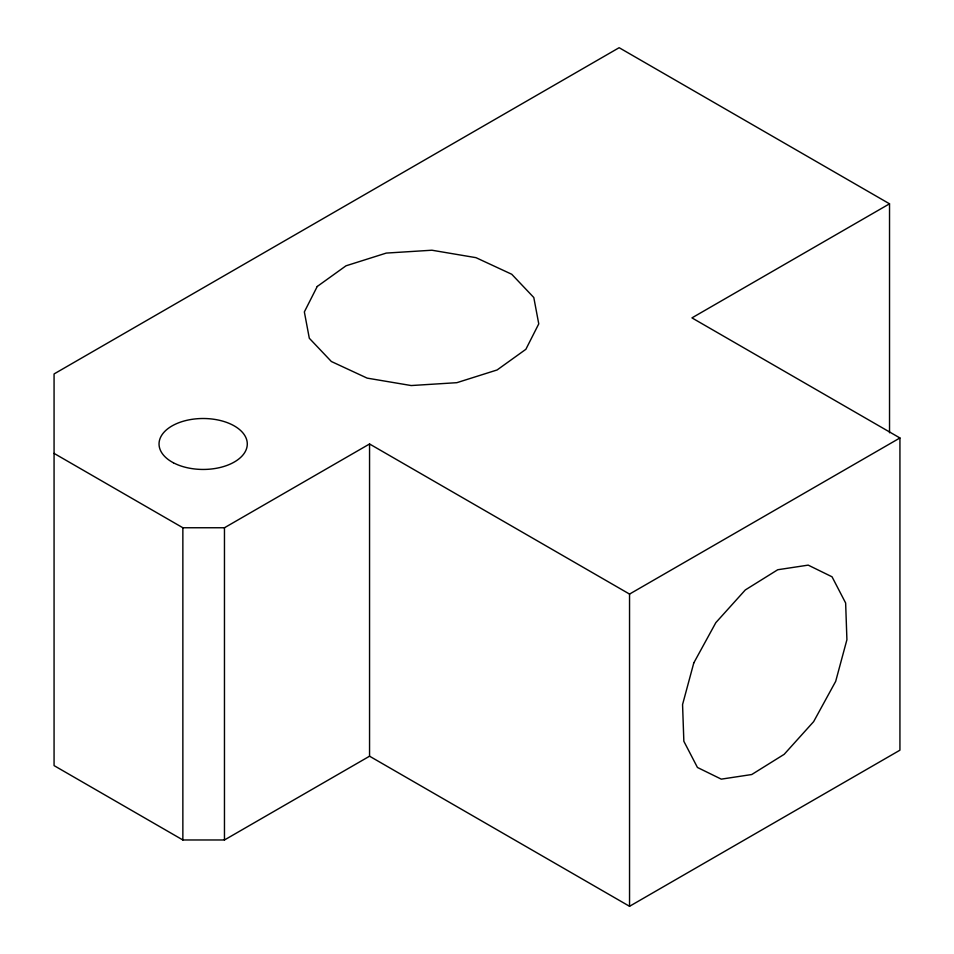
<?xml version="1.0" encoding="UTF-8"?>
<svg xmlns="http://www.w3.org/2000/svg" width="954" height="954" viewBox="0 0 954 954"><rect width="100%" height="100%" fill="white"/><g stroke="black" fill="none" stroke-linecap="round" stroke-linejoin="round"><path stroke-width="1.43" d="M54.068 453.388L182.858 527.753L224.464 527.753L369.556 443.98L629.545 594.08L899.932 437.969L899.932 750.19L629.545 906.3L369.556 756.2L224.464 839.973L182.858 839.973L54.068 765.609L54.068 373.944L619.146 47.7L889.533 203.81L889.533 432.77M889.533 203.81L691.948 317.885L899.932 437.969M629.545 594.08L629.545 906.3M369.556 443.98L369.556 756.2M224.464 527.753L224.464 839.973M182.858 527.753L182.858 839.973M693.796 662.911L682.563 704.553L683.851 741.282L697.446 767.469L721.284 779.144L751.74 774.529L784.176 754.328L813.655 721.618L835.68 681.371L846.913 639.717L845.638 603L832.043 576.8L808.205 565.126L777.749 569.741L745.312 589.942L715.834 622.652L693.796 662.911M317.241 286.474L304.35 311.91L309.311 338.253L331.36 361.506L367.135 378.118L411.198 385.547L456.835 382.685L497.106 369.961L525.869 349.307L538.76 323.871L533.799 297.517L511.749 274.263L475.974 257.663L431.912 250.222L386.275 253.084L346.004 265.808L317.241 286.474M173.389 462.773A44.122 25.472 0 0 0 246.251 449.465A44.122 25.472 0 0 0 189.858 419.688A44.122 25.472 0 0 0 173.389 462.773"/></g></svg>
